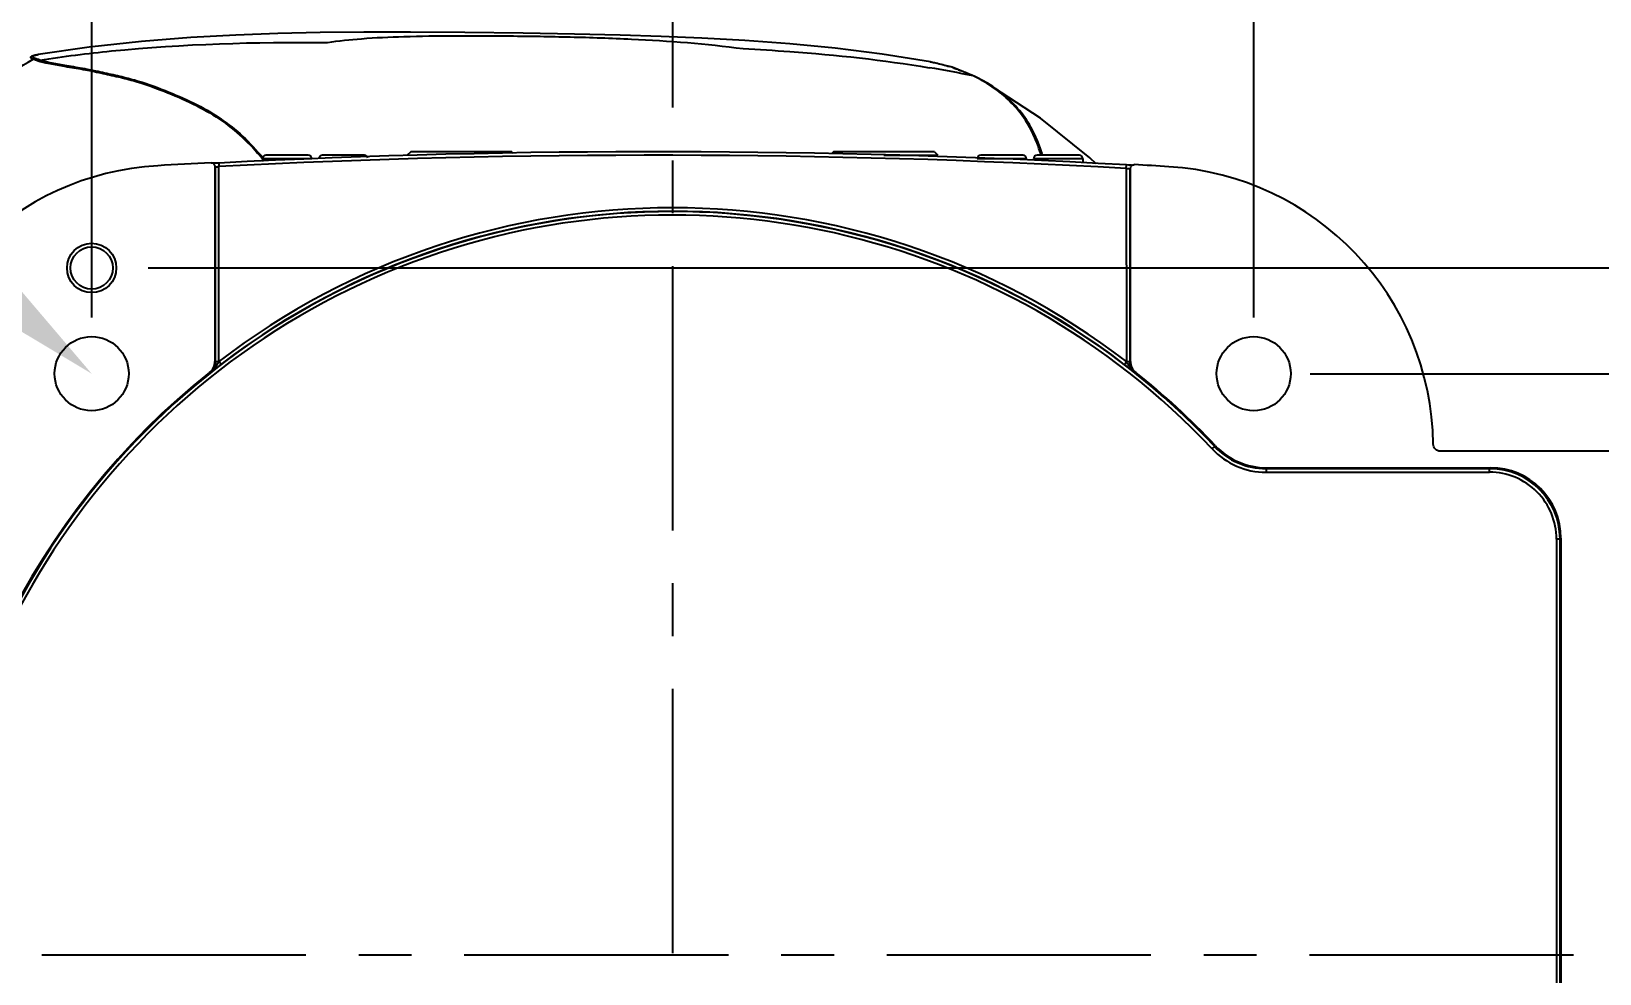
# Model space of a CAD drawing. Header units: millimetres. Extents: x 5828 to 6704, y 123 to 421.
# Drawn here: x 6419.51 to 6430.64, y 313.62 to 320.31 of the extents above; entities that cross this region are included whole.
import ezdxf
from ezdxf import colors
from ezdxf.entities.mleader import LeaderData, LeaderLine
from ezdxf.math import Vec2, Vec3

# ---------------------------------------------------------------- set-up
doc = ezdxf.new("R2010")
doc.units = ezdxf.units.MM
doc.linetypes.add('CENTER', pattern=[0.6, 0.375, -0.075, 0.075, -0.075])
for name, color, linetype in [('中心线', 7, 'Continuous'), ('外形图', 7, 'Continuous'), ('多重引线', 7, 'Continuous'), ('尺寸标注', 7, 'Continuous')]:
    doc.layers.add(name, color=color, linetype=linetype)
doc.styles.add('微软雅黑', font='msyh.ttc', dxfattribs={"height": 1.5})
doc.dimstyles.new('尺寸标注_1_20比例', dxfattribs={"dimtxt": 1.5, "dimasz": 1.25, "dimexe": 0.5, "dimexo": 0.4, "dimgap": 0.5, "dimtad": 1, "dimdec": 1, "dimlfac": 20, "dimdsep": 46, "dimtxsty": '微软雅黑', "dimcen": 0.09, "dimadec": 0, "dimazin": 0, "dimtp": 0.01, "dimtm": 0.01, "dimtfac": 1, "dimtdec": 1, "dimtofl": 0, "dimtmove": 0, "dimatfit": 3, "dimfxl": 1, "dimtolj": 1, "dimarcsym": 0})

# ---------------------------------------------------------------- blocks, each defined once
blk = doc.blocks.new('*D777')
at = {"layer": 'Defpoints', "color": 0}
for p in [(6428.185, 324.911), (6419.935, 317.88), (6428.185, 317.88)]:
    blk.add_point(p, dxfattribs=at)
at = {"layer": '尺寸标注', "color": 0, "lineweight": -2}
for p, q in [((6419.935, 318.28), (6419.935, 325.411)), ((6428.185, 318.28), (6428.185, 325.411)), ((6421.185, 324.911), (6426.935, 324.911))]:
    blk.add_line(p, q, dxfattribs=at)
at = {"layer": '尺寸标注', "color": 0}
for points in [[(6421.185, 325.119), (6421.185, 324.703), (6419.935, 324.911)], [(6426.935, 324.703), (6426.935, 325.119), (6428.185, 324.911)]]:
    blk.add_solid(points, dxfattribs=at)
at = {"layer": '尺寸标注', "color": 0, "insert": (6424.06, 326.191), "char_height": 1.5, "attachment_point": 5, "style": '微软雅黑'}
blk.add_mtext('\\A1;165', dxfattribs=at)
blk = doc.blocks.new('*D778')
at = {"layer": 'Defpoints', "color": 0}
for p in [(6418.41, 328.879), (6431.96, 316.418), (6418.41, 313.755)]:
    blk.add_point(p, dxfattribs=at)
at = {"layer": '尺寸标注', "color": 0, "lineweight": -2}
for p, q in [((6418.41, 314.155), (6418.41, 329.379)), ((6431.96, 316.818), (6431.96, 329.379)), ((6430.71, 328.879), (6419.66, 328.879))]:
    blk.add_line(p, q, dxfattribs=at)
at = {"layer": '尺寸标注', "color": 0}
for points in [[(6419.66, 329.088), (6419.66, 328.671), (6418.41, 328.879)], [(6430.71, 328.671), (6430.71, 329.088), (6431.96, 328.879)]]:
    blk.add_solid(points, dxfattribs=at)
at = {"layer": '尺寸标注', "color": 0, "insert": (6425.185, 330.146), "char_height": 1.5, "attachment_point": 5, "style": '微软雅黑'}
blk.add_mtext('\\A1;271', dxfattribs=at)
blk = doc.blocks.new('*D779')
at = {"layer": 'Defpoints', "color": 0}
for p in [(6431.96, 328.879), (6431.96, 316.418), (6434.205, 316.33)]:
    blk.add_point(p, dxfattribs=at)
at = {"layer": '尺寸标注', "color": 0, "lineweight": -2}
for p, q in [((6431.96, 316.818), (6431.96, 329.379)), ((6434.205, 316.73), (6434.205, 329.379)), ((6430.71, 328.879), (6429.46, 328.879)), ((6435.455, 328.879), (6440.712, 328.879))]:
    blk.add_line(p, q, dxfattribs=at)
at = {"layer": '尺寸标注', "color": 0}
for points in [[(6430.71, 328.671), (6430.71, 329.088), (6431.96, 328.879)], [(6435.455, 329.088), (6435.455, 328.671), (6434.205, 328.879)]]:
    blk.add_solid(points, dxfattribs=at)
at = {"layer": '尺寸标注', "color": 0, "insert": (6439.128, 330.142), "char_height": 1.5, "attachment_point": 5, "style": '微软雅黑'}
blk.add_mtext('\\A1;\\A1;45', dxfattribs=at)
blk = doc.blocks.new('*D780')
at = {"layer": 'Defpoints', "color": 0}
for p in [(6428.185, 317.88), (6428.185, 309.63), (6440.199, 309.63)]:
    blk.add_point(p, dxfattribs=at)
at = {"layer": '尺寸标注', "color": 0, "lineweight": -2}
for p, q in [((6428.585, 317.88), (6440.699, 317.88)), ((6440.199, 316.63), (6440.199, 310.88)), ((6428.585, 309.63), (6440.699, 309.63))]:
    blk.add_line(p, q, dxfattribs=at)
at = {"layer": '尺寸标注', "color": 0}
for points in [[(6440.407, 316.63), (6439.99, 316.63), (6440.199, 317.88)], [(6439.99, 310.88), (6440.407, 310.88), (6440.199, 309.63)]]:
    blk.add_solid(points, dxfattribs=at)
at = {"layer": '尺寸标注', "color": 0, "insert": (6438.919, 313.755), "char_height": 1.5, "attachment_point": 5, "rotation": 90, "style": '微软雅黑'}
blk.add_mtext('\\A1;165', dxfattribs=at)
blk = doc.blocks.new('*D781')
at = {"layer": 'Defpoints', "color": 0}
for p in [(6419.935, 318.631), (6419.935, 308.88), (6445.773, 308.88)]:
    blk.add_point(p, dxfattribs=at)
at = {"layer": '尺寸标注', "color": 0, "lineweight": -2}
for p, q in [((6445.773, 318.631), (6445.773, 330.889)), ((6420.335, 318.631), (6446.273, 318.631)), ((6445.773, 317.381), (6445.773, 310.13)), ((6420.335, 308.88), (6446.273, 308.88))]:
    blk.add_line(p, q, dxfattribs=at)
at = {"layer": '尺寸标注', "color": 0}
for points in [[(6445.981, 317.381), (6445.564, 317.381), (6445.773, 318.631)], [(6445.564, 310.13), (6445.981, 310.13), (6445.773, 308.88)]]:
    blk.add_solid(points, dxfattribs=at)
at = {"layer": '尺寸标注', "color": 0, "insert": (6444.493, 326.1), "char_height": 1.5, "attachment_point": 5, "rotation": 90, "style": '微软雅黑'}
blk.add_mtext('\\A1;\\A1;195±0.05', dxfattribs=at)

msp = doc.modelspace()

# ---------------------------------------------------------------- linework, layer by layer
at = {"layer": '中心线', "linetype": 'CENTER', "ltscale": 5}
for p, q in [((6424.0598, 321.6434), (6424.0598, 305.5608)), ((6392.5806, 313.7555), (6436.3397, 313.7555))]:
    msp.add_line(p, q, dxfattribs=at)
at = {"layer": '外形图', "color": 7, "linetype": 'Continuous'}
for p, q in [((6419.5068, 320.1308), (6419.507, 320.1309)), ((6419.5557, 320.1456), (6419.5558, 320.1456)), ((6425.8886, 320.0938), (6425.8895, 320.0937)), ((6426.2038, 319.9887), (6426.194, 319.9934)), ((6426.2035, 319.9885), (6426.194, 319.9934)), ((6426.2042, 319.9899), (6426.2042, 319.9899)), ((6426.2743, 319.9533), (6426.2042, 319.9899)), ((6426.2745, 319.9501), (6426.2729, 319.9511)), ((6426.2751, 319.9504), (6426.2735, 319.9514)), ((6426.2759, 319.9524), (6426.2743, 319.9533)), ((6422.201, 319.4555), (6422.176, 319.4309)), ((6422.9187, 319.4555), (6422.201, 319.4555)), ((6422.9187, 319.4555), (6422.9282, 319.4462)), ((6425.201, 319.4555), (6425.1869, 319.4416)), ((6425.9187, 319.4555), (6425.201, 319.4555)), ((6425.9187, 319.4555), (6425.9437, 319.4309)), ((6420.8098, 319.3526), (6420.8098, 317.9678)), ((6420.8138, 319.3489), (6420.8125, 319.3501)), ((6420.8138, 319.3489), (6420.8136, 319.3513)), ((6420.8138, 317.9659), (6420.8138, 319.3489)), ((6420.8375, 319.3756), (6420.8238, 319.3749)), ((6420.8375, 319.3756), (6420.8388, 319.3506)), ((6420.8384, 317.9669), (6420.8388, 319.3506)), ((6421.1473, 319.4053), (6421.1473, 319.3861)), ((6421.4973, 319.4053), (6421.1473, 319.4053)), ((6421.4724, 319.4303), (6421.1723, 319.4303)), ((6421.8724, 319.4303), (6421.5723, 319.4303)), ((6425.5598, 319.4309), (6425.9437, 319.4309)), ((6426.5723, 319.4053), (6426.2223, 319.4053)), ((6426.5474, 319.4303), (6426.2473, 319.4303)), ((6426.9723, 319.4053), (6426.6223, 319.4053)), ((6426.9474, 319.4303), (6426.6473, 319.4303)), ((6426.6745, 319.4361), (6426.6731, 319.4398)), ((6426.6745, 319.4361), (6426.6733, 319.44)), ((6426.6761, 319.4305), (6426.6745, 319.4361)), ((6426.6759, 319.4303), (6426.6745, 319.4361)), ((6426.9723, 319.4053), (6426.9723, 319.3739)), ((6427.2809, 319.3372), (6427.2823, 319.3621)), ((6427.2966, 319.3614), (6427.2823, 319.3621)), ((6427.3089, 319.3608), (6427.2966, 319.3614)), ((6427.3187, 319.3604), (6427.3089, 319.3608)), ((6427.3098, 317.9678), (6427.3098, 319.3389)), ((6427.2809, 319.3372), (6427.2812, 317.9668)), ((6427.3059, 319.3352), (6427.306, 319.3378)), ((6427.3073, 319.3365), (6427.3059, 319.3352)), ((6427.3059, 319.3352), (6427.3059, 317.9659)), ((6420.8138, 317.9659), (6420.8098, 317.9678)), ((6420.8138, 317.9659), (6420.8384, 317.9659)), ((6420.8539, 317.9473), (6420.8388, 317.9671)), ((6427.2812, 317.9659), (6427.3059, 317.9659)), ((6427.3098, 317.9678), (6427.3059, 317.9659)), ((6420.776, 317.8876), (6420.7721, 317.8895)), ((6427.3476, 317.8895), (6427.3437, 317.8876)), ((6427.8899, 317.3468), (6427.9081, 317.3639)), ((6427.9081, 317.3639), (6427.9111, 317.3703)), ((6431.9598, 317.3305), (6429.5097, 317.3305)), ((6428.2728, 317.2059), (6428.2757, 317.2125)), ((6428.2728, 317.2059), (6428.2728, 317.1809)), ((6429.8603, 317.2059), (6428.2728, 317.2059)), ((6428.2728, 317.1809), (6429.8603, 317.1809)), ((6428.2757, 317.2125), (6429.8669, 317.2125)), ((6429.8669, 317.2125), (6429.8603, 317.2059)), ((6429.8603, 317.1809), (6429.8603, 317.2059)), ((6430.3603, 316.706), (6430.3353, 316.706)), ((6430.3353, 316.706), (6430.3353, 310.805)), ((6430.3603, 316.706), (6430.3668, 316.7125)), ((6430.3603, 310.805), (6430.3603, 316.706)), ((6430.3668, 316.7125), (6430.3668, 310.7984))]:
    msp.add_line(p, q, dxfattribs=at)
for points in [[(6425.8895, 320.0937), (6425.5472, 320.1492), (6425.2125, 320.1911), (6424.8916, 320.222), (6424.5734, 320.2454), (6424.2668, 320.2625), (6423.9773, 320.2746), (6423.6874, 320.2835), (6423.3637, 320.291), (6422.9979, 320.2973), (6422.5841, 320.3025), (6422.1983, 320.3051), (6421.8668, 320.3046), (6421.5576, 320.301), (6421.2563, 320.294), (6420.9587, 320.2829), (6420.6379, 320.2653), (6420.2878, 320.2379), (6419.917, 320.1978), (6419.5557, 320.1456)], [(6419.5558, 320.1456), (6419.534, 320.1412), (6419.5123, 320.1337), (6419.507, 320.1309)], [(6426.2042, 319.9899), (6426.0433, 320.0547), (6425.8884, 320.0939)], [(6427.0665, 319.3703), (6427.0228, 319.4119), (6426.6716, 319.695), (6426.2759, 319.9524)], [(6420.8238, 319.3749), (6420.8097, 319.3743), (6420.8038, 319.3741), (6420.7989, 319.3739), (6420.7977, 319.3739)]]:
    msp.add_lwpolyline(points, dxfattribs=at)
for centre, radius in [((6419.9348, 318.6305), 0.175), ((6419.9348, 318.6305), 0.15), ((6419.9348, 317.8805), 0.2629), ((6428.1848, 317.8805), 0.2629)]:
    msp.add_circle(centre, radius, dxfattribs=at)
for centre, radius, start, end in [((6419.5442, 320.0685), 0.0502, 100.84463, 119.98697), ((6424.5202, 311.9228), 8.2423, 78.28331, 80.49723), ((6425.6696, 318.9358), 1.1794, 70.82859, 72.38155), ((6425.7611, 319.0972), 0.9953, 64.21783, 64.92951), ((6426.1837, 319.9473), 0.0473, 64.31398, 77.45175), ((6425.7187, 318.9982), 1.1029, 60.67764, 63.9077), ((6425.7605, 319.0734), 1.0169, 59.70416, 60.6579), ((6423.9348, 259.4604), 59.9952, 86.801517, 92.959288), ((6420.5215, 317.3603), 1.9996, 93.37016, 176.44172), ((6423.9348, 259.4604), 60, 93.010676, 93.37368), ((6420.769, 320.0224), 0.6753, 274.96732, 275.93192), ((6423.9348, 259.4604), 59.9702, 86.801491, 92.959313), ((6421.1723, 319.4053), 0.025, 90, 180), ((6421.4723, 319.4053), 0.025, 0, 90), ((6421.5723, 319.4053), 0.025, 90, 180), ((6421.8723, 319.4053), 0.025, 14.19892, 90), ((6426.2473, 319.4053), 0.025, 90, 180), ((6426.5473, 319.4053), 0.025, 0, 90), ((6426.6473, 319.4053), 0.025, 90, 180), ((6425.6615, 319.1332), 1.0667, 16.18204, 16.89943), ((6426.9473, 319.4053), 0.025, 0, 90), ((6423.9348, 259.4604), 60, 86.515301, 86.749989), ((6427.4602, 317.3536), 1.9996, 0.72686, 86.51597), ((6424.0598, 313.7555), 5.2754, 43.15717, 316.84283), ((6424.0598, 313.7555), 5.2504, 43.15717, 316.84283), ((6424.0598, 313.7555), 5.3022, 52.58647, 127.41312), ((6424.0598, 313.7555), 5.2772, 52.57773, 127.42222), ((6420.7099, 317.9677), 0.1, 308.48985, 0.00609), ((6420.7138, 317.9658), 0.1, 308.46758, 0.00746), ((6415.066, 301.933), 20.1318, 52.42028, 52.6962), ((6427.4058, 317.9658), 0.1, 179.99253, 231.53305), ((6427.4098, 317.9677), 0.1, 179.99413, 231.51069), ((6424.0598, 313.7555), 5.282, 128.49498, 231.50502), ((6424.0598, 313.7555), 5.282, 43.18531, 51.505), ((6428.2728, 317.7058), 0.5249, 223.15671, 270.0005), ((6428.2728, 317.7058), 0.4999, 223.15642, 270.00075), ((6428.2757, 317.7124), 0.4999, 223.1849, 270.00047), ((6429.8603, 316.7113), 0.4946, 89.62658, 90.00059), ((6429.8604, 316.706), 0.4749, 359.99564, 90.00432), ((6429.8603, 316.706), 0.4999, 0.36786, 89.63213), ((6429.8656, 316.706), 0.4946, 359.99931, 0.37346)]:
    msp.add_arc(centre, radius, start, end, dxfattribs=at)
msp.add_ellipse((6429.8667, 316.7124), major_axis=(0.3537, 0.3537), ratio=0.9996955, start_param=-0.7852433, end_param=0.7852433, dxfattribs=at)
for points, knots in [([(6419.5672, 320.1066), (6419.736, 320.1324), (6420.4137, 320.2168), (6421.098, 320.2358), (6421.6098, 320.2308)], [0, 0, 0, 0, 0.2501704, 1, 1, 1, 1]), ([(6421.6098, 320.2308), (6421.6894, 320.2436), (6421.8699, 320.2618), (6422.1691, 320.2754), (6422.5206, 320.2801), (6422.9142, 320.2782), (6423.335, 320.2716), (6423.8876, 320.2537), (6424.2975, 320.2235), (6424.5598, 320.1871)], [0, 0, 0, 0, 0.0817675, 0.1839955, 0.3039726, 0.438632, 0.5835357, 0.7311326, 1, 1, 1, 1]), ([(6419.5191, 320.1119), (6419.5155, 320.1134), (6419.5099, 320.1163), (6419.5029, 320.1206), (6419.5015, 320.1275), (6419.505, 320.1297), (6419.5068, 320.1308)], [0, 0, 0, 0, 0.3942534, 0.6435713, 0.7970261, 1, 1, 1, 1]), ([(6419.5347, 320.1177), (6419.5303, 320.1197), (6419.5239, 320.1222), (6419.518, 320.1288), (6419.5184, 320.1312)], [0, 0, 0, 0, 0.6628958, 1, 1, 1, 1]), ([(6419.5184, 320.1312), (6419.5187, 320.1338), (6419.526, 320.139), (6419.5329, 320.1407), (6419.5377, 320.142)], [0, 0, 0, 0, 0.3406172, 1, 1, 1, 1]), ([(6419.5672, 320.1066), (6419.5639, 320.1076), (6419.553, 320.1108), (6419.5421, 320.1145), (6419.5347, 320.1177)], [0, 0, 0, 0, 0.2954405, 1, 1, 1, 1]), ([(6419.5377, 320.142), (6419.539, 320.1423), (6419.545, 320.1437), (6419.551, 320.1448), (6419.5557, 320.1456)], [0, 0, 0, 0, 0.2214221, 1, 1, 1, 1]), ([(6424.5598, 320.1871), (6424.6703, 320.1816), (6425.1123, 320.1552), (6425.5534, 320.107), (6425.881, 320.0521)], [0, 0, 0, 0, 0.2498881, 1, 1, 1, 1]), ([(6418.8046, 319.6558), (6418.862, 319.6977), (6419.0937, 319.8597), (6419.3361, 320.0057), (6419.5191, 320.1119)], [0, 0, 0, 0, 0.2513663, 1, 1, 1, 1]), ([(6419.5519, 320.1009), (6419.5486, 320.1018), (6419.5376, 320.1051), (6419.5267, 320.1088), (6419.5193, 320.112)], [0, 0, 0, 0, 0.2958978, 1, 1, 1, 1]), ([(6419.5521, 320.101), (6419.5758, 320.0941), (6419.6346, 320.081), (6419.7367, 320.0625), (6419.8366, 320.0474), (6419.922, 320.0316), (6419.985, 320.0181), (6420.0472, 320.0045), (6420.129, 319.9866), (6420.2649, 319.9528), (6420.4476, 319.8881), (6420.6535, 319.7996), (6420.8425, 319.6935), (6421.0078, 319.5617), (6421.1027, 319.46), (6421.1468, 319.4067)], [0, 0, 0, 0, 0.0416837, 0.1014219, 0.174793, 0.2119016, 0.2477959, 0.2834481, 0.3191908, 0.388878, 0.5193875, 0.6451554, 0.7664402, 0.8833877, 1, 1, 1, 1]), ([(6419.5672, 320.1066), (6419.5907, 320.0998), (6419.649, 320.0866), (6419.7501, 320.0682), (6419.849, 320.0527), (6419.9336, 320.0369), (6419.9961, 320.0233), (6420.0576, 320.0095), (6420.1387, 319.9915), (6420.2735, 319.9576), (6420.4547, 319.8931), (6420.6591, 319.8046), (6420.8468, 319.6991), (6421.0113, 319.5682), (6421.1054, 319.467), (6421.1493, 319.4141)], [0, 0, 0, 0, 0.0415949, 0.1012944, 0.1744877, 0.2115653, 0.2473961, 0.2829583, 0.3186726, 0.388382, 0.5188123, 0.6446703, 0.7661483, 0.8832782, 1, 1, 1, 1]), ([(6425.8894, 320.0937), (6425.9022, 320.0913), (6425.9484, 320.0822), (6425.9941, 320.0701), (6426.0266, 320.0598)], [0, 0, 0, 0, 0.2769511, 1, 1, 1, 1]), ([(6426.0569, 320.0497), (6426.068, 320.0459), (6426.1106, 320.0304), (6426.1524, 320.013), (6426.1828, 319.9987)], [0, 0, 0, 0, 0.2592284, 1, 1, 1, 1]), ([(6426.6733, 319.44), (6426.6577, 319.492), (6426.6187, 319.5934), (6426.5026, 319.7819), (6426.3721, 319.8935), (6426.2751, 319.9504)], [0, 0, 0, 0, 0.24659, 0.4897818, 1, 1, 1, 1]), ([(6426.6822, 319.4433), (6426.6663, 319.4953), (6426.6268, 319.5967), (6426.539, 319.7359), (6426.4216, 319.8577), (6426.3271, 319.9232), (6426.2759, 319.9524)], [0, 0, 0, 0, 0.2445597, 0.4864928, 0.7349098, 1, 1, 1, 1]), ([(6420.8138, 319.3489), (6420.8139, 319.3486), (6420.8158, 319.349), (6420.8169, 319.3488), (6420.8179, 319.3488)], [0, 0, 0, 0, 0.2712878, 1, 1, 1, 1]), ([(6420.8179, 319.3488), (6420.8185, 319.3489), (6420.8217, 319.3491), (6420.8249, 319.3493), (6420.8274, 319.3495)], [0, 0, 0, 0, 0.2042194, 1, 1, 1, 1]), ([(6427.2809, 319.3372), (6427.284, 319.3368), (6427.2899, 319.3362), (6427.2968, 319.3356), (6427.3012, 319.3353), (6427.3036, 319.3351), (6427.3049, 319.3352), (6427.3058, 319.3351), (6427.3059, 319.3352)], [0, 0, 0, 0, 0.379086, 0.7012935, 0.825577, 0.9187916, 0.9775077, 1, 1, 1, 1]), ([(6420.8382, 317.9659), (6420.8338, 317.9585), (6420.8243, 317.9444), (6420.806, 317.9165), (6420.789, 317.8978), (6420.776, 317.8876)], [0, 0, 0, 0, 0.2559503, 0.5065047, 1, 1, 1, 1]), ([(6420.853, 317.9465), (6420.8457, 317.941), (6420.8201, 317.9214), (6420.7944, 317.9018), (6420.776, 317.8876)], [0, 0, 0, 0, 0.2810498, 1, 1, 1, 1]), ([(6427.282, 317.9663), (6427.2795, 317.9629), (6427.2758, 317.9579), (6427.2713, 317.9521), (6427.2691, 317.9486), (6427.2676, 317.947), (6427.2674, 317.946)], [0, 0, 0, 0, 0.5001724, 0.7502511, 0.8751799, 1, 1, 1, 1]), ([(6427.3437, 317.8876), (6427.3372, 317.8927), (6427.3249, 317.9039), (6427.3092, 317.9234), (6427.2953, 317.9444), (6427.2858, 317.9585), (6427.2815, 317.9659)], [0, 0, 0, 0, 0.2470791, 0.4940329, 0.7443717, 1, 1, 1, 1]), ([(6429.5097, 317.3305), (6429.4971, 317.3305), (6429.4711, 317.3407), (6429.4601, 317.3664), (6429.4597, 317.3789)], [0, 0, 0, 0, 0.4999565, 1, 1, 1, 1])]:
    msp.add_open_spline(points, degree=3, knots=knots, dxfattribs=at)
for points in [[(6419.5521, 320.1009), (6419.5568, 320.1036), (6419.5619, 320.1056), (6419.5672, 320.1066)], [(6420.7835, 319.3776), (6420.7901, 319.3779), (6420.7973, 319.3753), (6420.802, 319.3708)], [(6420.802, 319.3708), (6420.8068, 319.3662), (6420.8098, 319.3592), (6420.8098, 319.3526)], [(6427.3098, 319.3389), (6427.3098, 319.3455), (6427.3129, 319.3526), (6427.3177, 319.3571)], [(6427.3177, 319.3571), (6427.3225, 319.3617), (6427.3298, 319.3643), (6427.3364, 319.3639)]]:
    msp.add_open_spline(points, degree=3, dxfattribs=at)

# ---------------------------------------------------------------- dimensions: what is measured, and where the dimension line sits
at = {"layer": '尺寸标注'}
for base, p1, p2, picture, middle in [((6418.4098, 328.8794), (6431.9598, 316.418), (6418.4098, 313.7555), '*D778', (6425.1848, 330.1459)), ((6428.1848, 324.9111), (6419.9348, 317.8805), (6428.1848, 317.8805), '*D777', (6424.0598, 326.1906))]:
    dim = msp.add_linear_dim(base=base, p1=p1, p2=p2, dimstyle='尺寸标注_1_20比例', dxfattribs=at)
    dim.commit()
    dim.dimension.update_dxf_attribs({"geometry": picture, "text_midpoint": middle})
dim = msp.add_linear_dim(base=(6431.9598, 328.8794), p1=(6434.2048, 316.3305), p2=(6431.9598, 316.418), text='\\A1;45', dimstyle='尺寸标注_1_20比例', override={"dimtxsty": '微软雅黑'}, dxfattribs=at)
dim.commit()
dim.dimension.update_dxf_attribs({"geometry": '*D779', "text_midpoint": (6439.128, 328.8794), "dimtype": 160})
dim = msp.add_linear_dim(base=(6445.7726, 308.8805), p1=(6419.9348, 318.6305), p2=(6419.9348, 308.8805), angle=90, text='\\A1;<>±0.05', dimstyle='尺寸标注_1_20比例', override={"dimtxsty": '微软雅黑'}, dxfattribs=at)
dim.commit()
dim.dimension.update_dxf_attribs({"geometry": '*D781', "text_midpoint": (6445.7726, 326.0997), "dimtype": 160})
dim = msp.add_linear_dim(base=(6440.1987, 309.6305), p1=(6428.1848, 317.8805), p2=(6428.1848, 309.6305), angle=90, dimstyle='尺寸标注_1_20比例', dxfattribs=at)
dim.commit()
dim.dimension.update_dxf_attribs({"geometry": '*D780', "text_midpoint": (6438.9191, 313.7555)})

# ---------------------------------------------------------------- leaders
at = {"layer": '多重引线'}
ml = msp.add_multileader_mtext('Standard', dxfattribs=at)
ml.set_content('4×{\\C256;Φ10.5 through}', style='微软雅黑')
ml.set_leader_properties()
ml.build(insert=Vec2(0, 0))
ml.multileader.update_dxf_attribs({"text_left_attachment_type": 5, "text_right_attachment_type": 5, "dogleg_length": 1, "arrow_head_size": 1.25})
ctx = ml.context
ctx.base_point, ctx.char_height, ctx.arrow_head_size, ctx.landing_gap_size, ctx.plane_origin = Vec3(6393.2329, 324.956), 1.5, 1.25, 0.5, Vec3(6419.9348, 317.8805)
ctx.left_attachment, ctx.right_attachment, ctx.text_align_type = 5, 5, 2
notes = []
notes.append((ctx, [(0, (1, 1, 0), (6411.576, 324.956), (-1, 0), 1, [(0, [(6419.9348, 317.8805)], 0, [])])]))
ctx.mtext.insert, ctx.mtext.alignment, ctx.mtext.flow_direction = Vec3(6410.076, 327.0457), 3, 5
for ctx, leaders in notes:
    for number, flags, end, landing, length, lines in leaders:
        leader = LeaderData()
        leader.index, (leader.has_last_leader_line, leader.has_dogleg_vector, leader.attachment_direction) = number, flags
        leader.last_leader_point, leader.dogleg_vector, leader.dogleg_length = Vec3(end), Vec3(landing), length
        for number, points, colour, breaks in lines:
            line = LeaderLine()
            line.index, line.vertices, line.color, line.breaks = number, Vec3.list(points), colors.encode_raw_color(colour), breaks
            leader.lines.append(line)
        ctx.leaders.append(leader)

doc.saveas('drawing.dxf')
